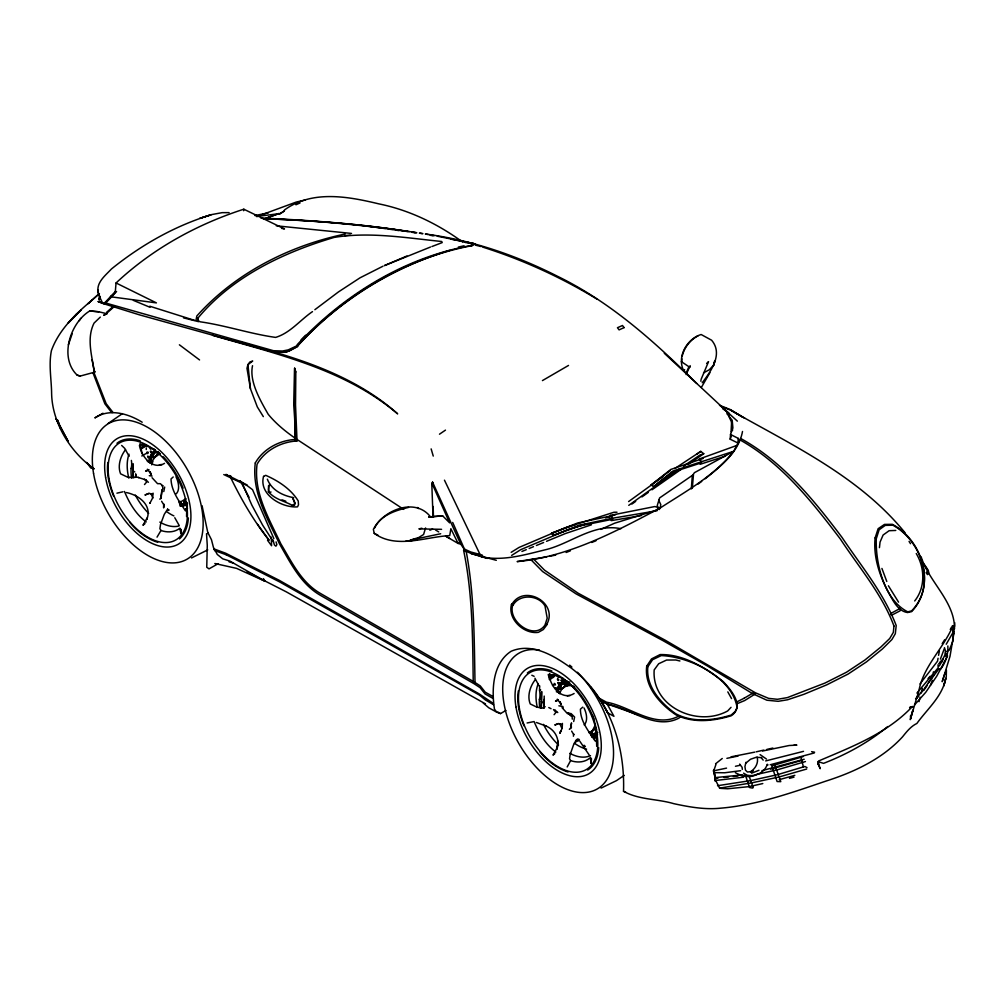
<?xml version="1.0" encoding="UTF-8"?>
<svg xmlns="http://www.w3.org/2000/svg" width="1005" height="1005" viewBox="0 0 1005 1005"><rect width="100%" height="100%" fill="white"/><g stroke="black" fill="none" stroke-linecap="round" stroke-linejoin="round"><path stroke-width="1.5" d="M294.641 368.194L294.314 404.751L295.47 441.132L294.151 404.613L294.641 368.194L295.822 371.875L295.533 404.952L296.965 439.411L403.746 509.397M686.139 374.589L690.159 365.632M132.886 477.337L133.137 463.619M133.049 477.3L133.263 465.353M135.637 476.621L135.688 473.858M135.775 477.438L135.826 474.448M541.255 708.186L541.557 691.528M541.381 708.161L541.682 691.716M543.994 707.457L544.207 696.088M544.107 708.286L544.283 699.317M946.421 670.26L946.258 676.943L943.758 685.963L945.718 678.413C942.401 696.49 927.175 709.065 916.887 723.449C910.756 726.401 906.661 731.728 902.49 736.891C882.189 759.014 854.124 772.104 825.922 781.099C791.789 792.681 757.305 805.03 721.012 808.146C705.108 809.879 689.254 807.002 673.752 803.661C657.283 798.761 638.703 799.88 623.515 791.274C625.148 745.044 609.118 696.578 570.991 667.898C554.245 655.888 532.223 642.296 511.168 651.24C492.726 663.099 491.42 689.43 494.473 709.153L496.772 712.193L500.49 713.6L505.917 710.46M818.409 761.25L818.321 764.579L818.321 762.82L820.155 768.712L817.819 763.335M99.508 296.852L99.445 298.699L99.847 296.123L99.206 300.118L99.633 297.819M954.511 628.904C954.863 601.354 928.934 582.071 921.12 556.745M954.599 626.354L954.75 622.748M565.589 683.274L565.137 682.458A12.688 7.324 60 0 1 558.592 688.727L557.901 691.402M596.694 729.266A12.688 7.324 60 0 0 591.066 735.698L591.757 733.286A12.688 7.324 60 0 1 595.463 729.04M731.075 431.685L731.59 422.188L728.524 415.643L729.014 413.507L664.292 353.257M730.509 434.462L738.348 438.431L737.921 443.004L730.208 439.223L730.509 434.462L732.884 427.816L732.205 420.329L728.524 415.643M186.553 516.57L186.88 502.588M188.35 517.927C187.96 525.615 185.36 533.68 179.493 538.931M596.719 746.376L595.927 726.992A1.394 0.804 60 0 0 596.38 727.419M598.704 747.62C598.214 756.049 595.211 765.433 587.674 770.069M684.694 369.79L683.099 369.513C677.219 355.732 687.433 338.61 701.138 334.514L711.615 340.218C723.386 354.011 711 371.247 702.206 382.754M691.327 488.92L692.294 475.792L693.174 474.812L659.594 497.94L657.22 505.628L659.506 509.522M681.742 361.247L681.918 358.835M692.294 488.405L693.525 473.933L694.455 472.664L733.738 451.283L738.926 441.258L738.348 438.431M161.478 495.164L161.943 489.736L160.838 498.668M953.418 632.622L952.979 640.976L949.122 650.323L946.773 651.378M106.919 313.723L103.942 315.118L106.919 313.723L98.867 311.789L89.709 310.972C70.224 322.768 58.83 357.604 77.159 375.129L80.186 376.071L94.382 372.227C92.071 356.122 86.292 338.522 94.055 323.095L100.299 317.09M281.576 228.361L284.503 228.939L243.813 209.203C196.553 224.467 152.383 248.888 116.052 282.97L115.261 292.204L104.294 303.523L98.201 301.626L103.616 303.774M243.662 210.723L243.813 209.203M163.601 506.219L163.828 504.007L163.639 507.889L163.765 504.761L161.604 501.256M879.438 547.65L880.053 542.097L883.106 535.024L889.124 530.715L895.769 530.439M152.144 461.823L151.089 460.705L151.994 462.036M169.154 509.987L168.413 510.414L167.659 509.12M187.345 507.965L187.42 508.656M557.323 675.787L558.416 677.383L558.416 675.9M571.028 726.615L571.506 722.884L570.752 728.625M518.379 690.799C516.482 702.671 519.535 714.819 523.932 725.824M573.403 736.238L573.704 733.964L573.742 734.668L571.644 731.125M107.837 462.539C106.379 473.958 109.357 485.566 113.578 496.118M591.518 758.788L590.915 762.933L590.5 757.456L591.128 763.524L590.5 758.448M150.323 462.388L149.758 462.715L151.127 457.363L153.501 457.237A7.073 4.083 60 0 1 158.049 452.891L158.2 451.873M185.975 498.744A12.688 7.324 60 0 0 184.367 501.884L184.166 504.007L180.046 504.698M512.738 605.098C507.387 621.643 535.276 641.743 545.652 624.017M954.26 631.127L950.014 656.315L942.2 681.704L945.052 673.036M573.679 721.515L574.596 717.03L571.066 713.588L567.926 713.274L568.981 713.274M442.69 515.892L428.783 516.934L442.69 515.892L449.637 522.864L432.263 484.008L432.565 482.149L460.604 543.868L465.315 550.853L471.383 553.604L487.387 558.428M163.777 491.558L164.682 487.073M938.054 658.262L937.527 661.202L919.964 683.94M938.582 655.335L939.386 650.938M181.315 530.263L180.749 533.127L180.523 528.969M196 320.143L196.842 315.959C235.17 273.159 289.302 245.635 345.13 234.039M713.839 365.091L714.756 360.757L713.852 364.878L709.329 369.74L703.588 372.842M745.924 762.293L744.931 766.652L745.471 770.157L747.431 772.041L750.584 771.626C755.383 768.737 758.775 762.745 757.117 757.142M742.507 431.472C738.688 452.338 720.799 466.169 705.209 478.744M917.904 695.347L918.62 692.42M933.205 672.797L933.444 671.855M919.035 701.653L920.128 697.256M921.221 692.872L922.326 688.475M932.401 680.297L930.416 685.347M150.662 461.044L151.692 457.036L154.393 453.079L156.956 451.534M151.73 464.863L152.923 460.164L155.298 456.685L158.677 454.662M558.051 692.458L559.082 688.438L561.782 684.48L565.639 682.181M559.86 693.839C560.664 687.395 568.101 683.752 573.855 686.453M595.349 724.894L592.372 730.723L588.993 732.745M953.368 634.519L953.645 633.477M682.106 356.436C684.129 347.655 690.121 339.916 698.123 335.77M918.633 691.39L910.279 719.643L912.892 710.158L910.656 717.796L910.756 715.497L910.718 718.374L910.505 715.824M458.343 542.687L460.604 543.868L458.117 543.466L450.868 528.718L449.725 535.615C425.58 536.77 396.297 549.358 374.212 533.328L373.37 529.359C382.88 510.326 415.128 496.834 430.592 516.947M919.047 689.97C923.796 666.101 942.715 649.004 952.338 627.233M940.404 659.104L944.273 648.727M546.645 624.595C559.006 602.862 523.831 583.453 511.759 604.533M730.208 439.223L731.2 436.296M68.39 344.79L72.184 333.71M945.391 656.252L946.383 653.363M715.924 764.529L713.952 770.207L715.497 781.149L713.676 769.704L715.711 780.458L719.655 788.309M433.017 516.507L431.811 484.159L432.565 482.149L432.64 485.189M560.149 732.695L560.978 730.648L559.835 733.248L562.197 728.16L562.423 723.412M425.567 527.964L423.582 534.509L418.683 537.549L410.329 540.112L440.667 533.755M686.503 372.277L688.928 366.737L681.34 361.624M701.05 379.513L708.55 361.649L706.628 363.446M153.778 448.67L154.23 450.19L155.134 449.662M577.347 739.215L578.365 740.974L577.988 739.152M595.199 736.112L595.463 737.444M374.689 527.901C380.493 515.226 395.92 510.264 408.533 507.425M767.292 764.227C764.88 772.544 755.22 777.028 747.029 775.182L743.562 773.159M943.331 658.941L939.273 665.988M657.107 510.728L612.409 518.241L611.254 520.615L641.404 515.578M609.558 517.588L610.751 515.301L654.758 506.558L657.044 507.098L658.262 509.284M312.492 311.625C300.156 319.992 290.294 332.982 275.621 337.404C250.471 333.911 225.597 325.419 200.171 321.801L197.822 320.407L197.759 318.309C232.029 276.827 283.372 252.431 334.225 237.394C369.702 231.602 406.296 237.921 441.748 241.502L442.2 242.594L431.936 246.527M567.197 766.941L570.614 760.584L569.546 758.762L570.149 754.541L573.654 744.605L576.92 739.441M947.627 655.938L936.76 676.151L925.756 692.282L914.487 704.97M950.265 629.507L951.66 626.932M546.67 556.883L517.11 561.607C568.692 556.82 615.236 531.796 660.26 507.94C686.026 491.219 714.505 475.641 733.738 451.283L701.553 461.71L700.133 464.297L725.384 456.144M150.222 502.751L149.808 503.379L152.609 498.028L153.074 493.141M914.701 600.952C925.555 587.423 924.876 567.938 916.259 553.529M701.327 387.503L709.907 372.654M946.22 644.243L953.494 631.63L954.009 626.63L952.363 625.638M146.077 444.662L142.848 447.715L142.295 444.939M549.157 678.337A36.406 21.017 60 0 1 549.396 679.619L553.655 677.156L554.71 675.36L551.871 676.993L550.815 678.79L549.534 673.513M157.031 537.147L160.976 530.477L159.883 528.668L160.536 524.422L164.28 514.346L167.609 509.146M79.244 320.733L80.789 318.321M942.188 643.64L944.65 639.796M125.537 449.687C120.462 456.157 117.359 465.956 120.6 473.832L127.346 477.036L133.64 477.852L135.801 476.408M535.175 679.795C530.112 686.264 526.997 696.063 530.238 703.94L536.909 707.181L543.052 708.098L545.15 706.678M252.531 365.707C249.077 381.423 260.396 400.593 268.209 414.286C276.325 424.148 286.438 432.301 296.965 439.411M596.756 731.125L595.4 733.11L591.556 735.409M933.846 674.883L922.929 690.711L915.58 698.751M923.758 690.41L927.125 685.548M928.457 682.784L938.456 669.456M554.094 714.681L556.556 711.641L554.999 709.869M104.822 302.555L103.829 303.774L139.682 314.917L273.046 351.926L283.259 352.378L289.063 351.109L297.618 346.537L298.774 344.79C339.313 300.457 392.138 267.795 449.587 250.408M105.726 303.058L116.58 291.551M144.506 484.548L147.207 481.37L148.426 482.274M928.03 678.626L930.102 676.302M916.623 698.488L918.721 696.201M731.037 707.332L727.683 710.95C697.533 727.645 651.416 706.791 654.18 669.92L658.664 663.765L666.566 660.046L675.837 659.996L679.908 660.989M569.345 729.328L571.481 727.08L570.589 725.56M111.605 295.571L110.475 296.739L156.416 302.894L116.052 282.97M939.688 662.446L942.765 659.28L944.863 655.034L945.466 650.863L944.449 647.672M301.06 339.916L305.646 335.23M159.808 499.158L161.353 497.588M597.41 733.952L597.41 735.17M91.844 300.307L99.42 293.498L87.975 303.724L91.844 300.307C75.438 314.037 58.73 330.13 51.418 350.619C48.542 364.853 51.469 379.312 51.619 393.608C52.197 422.653 70.488 452.602 94.219 468.87L90.814 467.903L86.606 462.413L91.179 467.689M173.212 476.986L171.026 478.933C171.227 490.817 179.129 501.231 185.397 510.791L187.031 510.955M115.663 291.324L104.822 302.781L273.448 350.707L282.455 351.021L288.247 349.878L296.324 346.072L297.606 344.238C343.346 295.319 403.859 257.707 470.202 245.685L473.405 243.512L451.006 239.177M628.753 505.352L679.694 468.782M582.774 707.143L580.425 709.166C580.274 721.138 588.704 731.426 595.061 740.886L596.668 741.062M745.949 763.046L750.496 759.265L756.25 757.28L761.677 757.619M554.873 753.587L553.014 755.132L556.996 747.996L558.215 741.213L556.77 749.403C560.602 739.353 554.798 729.14 544.974 725.623M703.098 458.481L670.775 469.461L651.127 484.988L653.589 486.634L672.81 471.106L702.03 461.534M314.867 309.703L338.471 291.915L360.066 277.795L382.993 266.199M145.022 523.605L142.949 525.263L147.057 518.052L146.692 519.547C152.71 505.352 138.828 495.101 126.429 492.55M715.573 763.8L722.256 758.486M819.163 760.76C852.102 746.64 887.126 733.462 912.389 706.515L909.575 707.734M116.982 443.255C123.376 437.992 132.698 438.08 140.172 440.831M527.336 672.948C534.145 667.358 544.007 667.885 551.833 670.963M887.704 726.565C868.584 742.368 846.625 754.416 823.535 763.36L818.02 761.576M653.589 486.634L672.332 472.262L701.314 462.853M651.127 484.988L670.222 470.579M698.173 484.008L701.691 481.382M628.602 501.583L663.401 476.32M697.005 454.046L700.761 451.383L703.751 453.72L688.563 464.235M631.931 504.045L635.688 501.369M641.956 496.91L648.225 492.463M651.981 489.787L680.963 469.486M108.251 423.369L122.447 413.608M439.486 434.198L445.479 430.115M674.719 468.594L700.761 451.383M683.463 466.22L699.844 455.102L703.751 453.72M624.206 775.395L616.454 780.646L601.078 788.096M511.658 555.413L520.753 549.66L566.782 530.163L586.066 524.032M511.181 552.323L519.02 547.449L565.036 527.889L613.967 512.249L617.02 512.211M179.933 528.178C174.606 532.462 167.194 532.713 160.976 530.477M589.571 758.285C584.257 762.569 576.845 762.82 570.614 760.584M186.729 502.475L184.166 504.007L180.624 504.372M938.733 663.677L942.615 661.365M284.415 210.02C312.053 189.832 347.918 196.415 378.759 203.852C409.173 210.007 437.652 223.814 462.639 242.042M542.436 380.594L568.516 365.443M103.013 413.218L94.872 417.904C109.558 408.017 128.351 413.683 142.195 422.238M141.215 448.657L146.102 445.843M141.805 455.994L148.325 452.225M131.542 477.953A46.456 26.821 60 0 1 131.065 468.531L132.296 467.815M155.298 456.685L156.441 456.031M549.836 674.066A1.935 1.118 60 0 0 551.582 675.636L553.466 674.543M539.71 707.583A46.456 26.821 60 0 1 539.396 699.392A20.452 11.809 60 0 0 539.559 690.448L540.64 689.819M552.511 685.485L555.024 684.041M539.396 699.392L540.476 698.764M558.592 688.727L560.891 688.651A7.073 4.083 60 0 1 565.438 684.292A12.688 7.324 60 0 1 560.891 688.651M562.838 688.01L563.83 687.433M592.372 730.723L593.365 730.145M218.261 563.642L209.027 568.855L206.754 567.285L207.269 545.376L206.515 533.668M750.547 772.305L753.222 770.81M191.49 557.951L207.734 549.898M148.954 469.611L145.637 471.131L148.476 470.214L147.346 469.272L151.202 474.059L149.946 471.76L151.026 474.863M600.751 529.409L614.595 523.216L656.855 510.1L660.021 508.166L660.788 504.623L658.627 500M558.114 699.945L555.514 701.101L558.278 700.234L557.247 699.229L561.104 704.015L559.898 701.678L561.041 704.756M295.897 204.769L300.068 202.947M406.975 255.986L384.413 265.609L430.529 247.016M148.954 493.317L144.946 495.025L149.129 493.43L152.534 494.108M429.851 530.213L432.652 529.057M521.934 551.456L526.281 549.672M529.17 548.479L533.504 546.682M536.406 545.489L543.63 542.512M546.532 541.318L565.338 533.567L591.443 524.811M574.119 693.488C561.971 701.188 550.803 686.591 549.069 675.574L549.521 674.807C559.659 674.594 568.541 682.295 575.4 689.078M558.315 723.587L554.798 725.007L558.667 723.587L561.883 724.379M164.506 463.368C152.496 470.604 141.353 456.295 139.431 445.466L141.391 444.373L144.67 445.089L153.828 449.135M612.723 519.246L579.282 526.017L553.328 535.389L551.544 533.215L577.762 522.952L612.095 515.703M553.328 535.389L579.747 525.037L611.794 518.354M566.129 552.486L570.388 550.815M591.706 542.461L595.965 540.791M751.564 773.172L758.976 770.295M551.544 533.215L575.802 524.396M736.502 445.567L699.229 459.021L701.553 461.71M910.555 707.482L912.929 706.628L909.789 707.319M757.268 774.189C750.295 778.41 742.042 776.413 735.359 772.669M257.117 216.464L296.199 202.08L305.357 200.02M605.349 517.902L615.738 514.598M187.257 507.374L186.164 505.779L187.42 506.105M563.277 678.614L562.109 677.759M554.195 683.35L555.438 684.895L554.195 684.568M559.333 693.425L559.333 692.269M585.375 746.564L584.106 745.233M772.38 765.659L802.97 756.677M804.188 759.24L761.928 770.672M801.274 760.559L770.659 769.164M806.688 769.039L779.013 777.003L752.079 782.782L719.806 788.108M779.214 779.666L794.817 775.345M770.182 764.767L814.251 752.971L814.565 752.192L811.588 751.677M789.465 778.347L793.988 777.167M765.659 760.923L803.51 751.351M421.849 528.203L418.884 528.894L441.584 529.321M116.919 493.179L122.949 491.809M756.2 751.828L763.775 750.107M766.802 749.428L772.87 748.059M757.443 774.277L778.084 769.604L805.457 761.551M762.795 783.561L749.102 786.626L727.67 788.774L720.56 788.372M458.343 247.079L464.096 245.798M754.717 752.142L731.1 756.815M713.161 770.936L726.54 768.122M735.459 766.262L739.919 765.32M762.569 751.011L789.164 745.509L796.89 745.12L794.138 745.019M726.891 758.335L738.047 756.049M527.085 722.984L534.107 721.565C538.881 733.072 545.677 744.605 555.866 752.054M254.881 215.56L268.335 212.897M549.685 556.28L555.727 555.087M271.023 492.01L268.988 492.4L268.523 489.623L268.863 486.081L270.207 484.548L268.523 485.679L268.574 492.123M717.532 785.722L750.798 780.558L777.493 774.679L804.842 766.476L807.04 767.606M740.622 770.697L724.68 772.77L714.14 772.644L713.764 770.986M256.363 216.515L278.498 213.764M408.357 540.828L416.761 539.836L405.857 541.117M714.681 780.584L743.625 777.217M714.957 778.385L718.022 778.058M724.165 777.418L728.776 776.928M733.386 776.438L737.997 775.948M741.074 775.634L744.14 775.307M178.676 501.709L181.453 501.42L185.397 499.07A12.688 7.324 60 0 0 183.601 504.334M565.137 682.458L569.873 681.968M714.794 777.644L742.18 774.943M344.753 235.572L350.243 235.157M161.654 485.779L162.747 485.729L162.76 488.995M568.34 713.638L572.096 716L572.297 719.165M468.983 246.263L470.918 246.187L474.071 243.725L465.378 242.519M229.115 212.633L222.105 212.658L211.553 214.605L199.857 218.336L210.987 214.819C174.619 225.949 140.951 245.145 111.429 269.001C105.575 275.345 96.204 282.355 98.138 292.128L98 290.081L98.214 294.113L102.611 302.995M262.845 348.697L273.976 351.989L286.538 352.001L296.965 346.625L298.121 344.916C343.572 295.96 403.784 259.089 469.674 246.125L471.634 246.062L474.9 243.813L437.238 236.2M261.061 218.085C312.995 220.271 364.991 224.379 416.334 232.657M264.566 218.788C308.372 220.007 352.089 224.09 395.53 229.643M262.958 218.638L266.086 218.675C313.372 220.987 360.782 223.6 407.515 231.59M620.889 528.693C594.194 523.203 571.82 542.687 547.323 549.283C526.432 554.308 504.987 561.066 483.33 557.21M276.3 225.811L351.511 233.436M89.709 310.972L98.867 311.789M146.278 449.536L146.278 447.878M149.268 475.679L152.119 476.043M365.531 225.861L385.418 228.638M390.003 229.278L393.068 229.705M397.05 229.869L409.211 231.64M412.251 232.092L416.824 232.758M419.864 233.198L422.904 233.637M425.944 234.09C471.935 240.182 516.193 255.345 557.486 276.274C610.776 302.204 655.034 342.027 696.691 383.458M419.336 233.122L422.326 233.6M425.329 234.065L428.318 234.542M412.025 232.293L415.027 232.771M230.019 475.968L230.899 476.106M396.096 230.158L399.098 230.635M558.855 705.812L562.9 706.502L563.102 707.96M294.653 371.662L295.822 371.875M431.296 235.095L434.273 235.647M767.33 764.767L768.059 764.906M430.052 235.233L433.042 235.798M243.022 482.94L241.778 482.249L251.828 505.088L262.669 525.2L273.511 541.909M293.749 497.663C282.807 495.716 271.526 490.126 267.343 479.171M214.831 563.516L236.564 568.365L264.893 581.179L263.398 578.616M496.307 560.313L471.282 553.604M146.265 480.026L138.238 477.463M475.34 245.132L481.043 246.539M136.529 477.011L138.878 477.601M183.513 317.869L198.663 321.688M212.482 335.318C276.815 353.999 345.331 369.375 397.666 413.872C362.818 382.654 318.334 364.966 273.976 351.989M690.146 367.089L688.928 366.737L689.229 367.516M241.853 342.504L261.35 348.245M229.077 561.833L233.436 563.127M157.685 542.273C146.479 538.831 136.894 531.092 129.57 522.072M568.039 771.966C556.82 768.524 547.273 760.76 539.911 751.778M194.581 320.369L149.808 306.236M77.159 375.129L80.186 376.071M223.788 474.561L247.079 485.578L252.544 489.686L273.85 538.592M482.475 247.029C522.474 259.692 560.865 277.154 596.719 298.95M607.133 703.952L613.955 716.314L607.698 712.847L600.776 700.41L607.133 703.952L637.911 714.781M938.519 668.79L940.806 668.903C945.743 662.534 948.293 653.979 947.853 645.951M536.381 722.482L546.029 726.025M282.053 499.837L285.847 501.244M548.78 707.545L551.042 708.701M720.485 406.196L731.301 410.442L744.868 418.369M719.48 405.229L730.421 409.613L742.632 417.113M133.338 300.357L150.047 307.304M147.069 451.961L147.999 453.33L147.069 453.619M180.322 502.274L181.051 503.342L180.322 503.568M560.325 683.425L559.597 682.784M623.515 791.274L625.901 792.355M531.821 675.247L534.132 676.315M374.212 533.328L377.993 535.175M227.143 475.013L225.924 474.41L247.104 484.963M247.142 571.92L286.299 591.845L485.478 703.889M496.772 712.193L488.732 707.759L483.229 703.01M731.288 410.568C792.819 445.479 859.677 476.684 905.153 532.914M264.893 581.179L230.057 561.154L222.721 558.818L217.281 554.459L213.449 547.436L211.477 539.76L207.872 532.6M445.542 536.054L458.117 543.466M497.902 712.068L500.49 713.6M293.309 505.917C284.993 501.03 274.616 499.56 268.285 491.483M541.368 701.704L544.069 703.337M133.012 470.855L134.808 471.948M146.215 521.959C136.027 514.497 129.243 502.965 124.457 491.458M435.466 529.937L438.733 531.921M445.868 536.13L449.574 538.466M760.082 754.604L766.463 759.051M563.365 680.837L562.649 679.782M579.47 740.019L578.83 739.215M577.36 740.924L576.707 740.12M159.355 453.72L158.777 452.727M147.195 460.918L147.836 461.722M179.33 502.99L179.908 503.995M556.556 711.641L557.788 712.558M179.393 344.803L199.555 359.941M417.251 507.487L418.608 508.53M722.595 408.57L729.203 413.47L728.663 415.329L726.891 413.771L727.645 412.075L722.507 407.98M157.446 451.685L159.745 453.519M162.747 485.729L160.298 483.681L157.546 483.669L152.057 477.714M729.014 413.507L737.369 421.145M145.461 479.712L147.207 481.37M121.655 445.441L124.758 448.418L129.092 456.27M572.096 716L569.885 713.814L567.448 713.625L562.021 707.646M567.951 712.847L571.016 716.05M573.541 686.428C582.536 695.812 589.37 707.168 594.005 719.279M576.066 740.195L576.518 741.715L575.35 741.225M163.199 456.735C171.817 465.742 178.488 476.596 183.098 488.166M553.479 709.568L555.577 712.005M144.444 479.109L146.554 481.546M923.859 564.559L928.469 571.028L928.721 572.787L927.54 574.609L926.095 572.75L927.954 570.991L927.489 569.157L924.11 564.132M761.275 757.783L763.184 760.132M579.822 741.263L589.206 755.006M590.551 686.892L600.776 700.573L607.95 713.035M739.68 764.076L742.13 767.38L742.318 769.415M267.518 540.263L271.551 545.74L271.287 537.11M898.558 602.158L888.395 585.777M257.582 524.384L269.114 540.326C253.335 520.427 240.66 498.38 229.655 475.528M150.851 461.747C148.677 459.989 151.29 464.511 150.851 461.747A1.394 0.804 60 0 0 151.843 462.576M909.06 541.419L910.517 543.692M263.323 416.623L257.305 406.912L250.446 388.759L246.979 368.307L247.934 364.639L249.818 362.051L252.695 361.034L247.934 364.639L250.446 388.759M174.782 517.726L179.041 525.213M610.751 515.301L612.409 518.241M727.808 691.88L731.54 698.588M534.924 678.212L539.183 686.114M240.258 480.742L248.989 497.236M444.461 480.176L481.081 556.657L483.267 557.009L482.174 555.062L470.679 551.959L464.423 549.057L465.215 550.853L452.69 522.437M800.859 756.815L803.46 767.066M559.961 724.052L561.895 728.411M150.938 493.593L152.873 497.952M881.913 568.428L886.774 581.443M592.121 714.656L593.628 718.801M774.755 764.73L780.797 781.651L777.091 781.526L771.79 765.885M749.303 776.689L753.222 787.656L752.368 788.071L749.516 787.518L745.383 775.031M57.511 419.864L60.388 428.092L58.064 421.07M272.77 539.685L274.466 545.024L275.91 546.18L276.865 544.635L276.086 541.921M431.145 448.896L433.243 456.082M594.131 720.196L595.576 725.635M202.043 505.678L208.073 533.793M916.924 693.086L938.193 667.772L938.004 664.808M551.582 675.636L551.871 676.993M143.614 444.562L143.903 445.918M92.071 359.69L94.382 372.227M952.514 629.231L952.878 631.592M731.59 422.188L732.532 430.529M180.31 528.655L180.875 533.768L180.548 529.133M161.24 495.289L161.353 496.52M700.887 380.594L700.937 381.31M197.759 318.309L197.822 320.407M433.18 506.495L433.444 517.148M179.028 525.979A46.167 26.658 60 0 1 159.845 522.098M148.677 513.379A46.167 26.658 60 0 1 135.26 495M128.791 478.129A46.167 26.658 60 0 1 129.017 454.197M140.034 443.494A36.406 21.017 60 0 1 141.768 453.632M131.379 460.416A20.452 11.809 60 0 1 131.065 468.531M143.238 444.486A1.935 1.118 60 0 1 142.459 443.921M150.599 460.755A1.394 0.804 60 0 1 151.843 460.365A1.394 0.804 60 0 1 152.446 462.388M187.596 503.869A31.18 18.002 60 0 1 179.832 505.804M149.318 461.659A31.18 18.002 60 0 1 153.589 451.911M160.31 453.908A1.394 0.804 60 0 1 158.401 452.803M173.89 515.904A44.71 25.816 60 0 1 166.805 511.746M159.293 464.9A16.897 9.761 60 0 1 161.981 464.611M176.063 476.948A16.897 9.761 60 0 1 176.202 493.832M157.634 452.2A12.688 7.324 60 0 1 151.127 457.363M186.402 502.374A7.073 4.083 60 0 1 184.367 501.884M158.049 452.891A12.688 7.324 60 0 1 153.501 457.237M179.983 501.734A1.394 0.804 60 0 1 181.428 503.254A1.394 0.804 60 0 1 180.473 504.146M179.33 502.513A1.394 0.804 60 0 1 180.297 503.92M187.031 504.209A31.18 18.002 60 0 1 180.561 506.181M148.753 461.999A31.18 18.002 60 0 1 155.599 450.416M590.488 755.622A46.167 26.658 60 0 1 569.785 753.323M558.554 745.019A46.167 26.658 60 0 1 543.429 724.366M537.26 707.256A46.167 26.658 60 0 1 538.291 683.588M577.423 672.232A78.365 45.25 60 0 1 602.359 785.144A78.365 45.25 60 0 1 513.48 733.21A78.365 45.25 60 0 1 539.434 650.034M569.647 665.134A78.365 45.25 60 0 1 571.908 667.056M548.215 674.443A36.406 21.017 60 0 1 548.881 677.043M539.559 690.448A46.456 26.821 60 0 1 539.735 685.95M558.089 691.842A1.394 0.804 60 0 1 560.011 692.935M567.26 684.166A1.394 0.804 60 0 1 567.461 682.483A1.394 0.804 60 0 1 568.918 684.016A1.394 0.804 60 0 1 567.963 684.908M596.304 728.939A7.073 4.083 60 0 1 591.757 733.286M586.568 749.14A44.71 25.816 60 0 1 574.27 743.11M567.272 695.963A16.897 9.761 60 0 1 569.961 695.674M584.056 708.01A16.897 9.761 60 0 1 584.181 724.894M558.315 692.294A1.394 0.804 60 0 1 558.755 692.847M595.425 726.577A1.394 0.804 60 0 1 595.425 724.957M556.933 691.553A31.18 18.002 60 0 1 565.011 680.9M597.787 732.406A31.18 18.002 60 0 1 592.184 736.69M556.431 691.842A31.18 18.002 60 0 1 566.895 680.687M597.297 732.683A31.18 18.002 60 0 1 591.681 736.979M647.848 666.717C645.7 686.315 660.725 703.136 675.662 713.701C692.721 722.846 713.299 720.522 731.15 715.058L735.145 711.54L737.105 707.533C732.055 677.081 689.769 656.667 661.24 655.587L652.609 659.695L647.848 666.717M255.283 462.966C251.639 492.236 267.43 518.605 279.541 543.944C290.533 562.838 300.558 583.817 320.268 595.249L473.92 683.639L480.101 687.684L485.063 693.952L493.078 698.45L493.254 696.679L485.252 692.194L480.277 685.913L474.121 681.905L320.457 593.452C301.274 582.435 291.739 561.971 280.835 543.793C269.189 518.869 253.436 492.952 257.054 464.285C264.956 450.127 281.526 441.672 297.442 440.956L295.432 439.474C279.528 440.19 263.21 448.946 255.283 462.966M875.129 537.876C872.956 559.283 881.184 580.099 891.762 598.302C895.166 604.508 899.965 611.48 907.553 612.548L911.585 611.643C936.66 585.362 922.402 540.125 892.352 524.321L884.488 524.409L878.144 528.68L875.129 537.876M876.26 538.818C875.481 563.416 884.237 600.136 907.779 611.857L911.598 610.877C936.811 585.312 921.786 540.954 892.905 525.226L885.254 525.376L879.111 529.798L876.26 538.818M646.717 666.139C644.017 686.528 660.009 704.166 675.787 714.718C693.01 723.487 713.449 721.188 731.301 715.736C745.195 706.301 730.849 689.669 723.11 681.478C704.882 667.596 683.89 654.117 660.097 654.569L651.529 658.903L646.717 666.139M893.96 626.002L893.332 632.371L889.727 638.489L880.87 647.032L864.928 660.009L846.461 672.245L825.03 683.036L787.317 697.621L777.418 699.292L768.599 698.375L755.32 692.747L665.297 640.248L578.063 593.164L544.547 570.174L533.705 559.207L530.916 559.697L542.6 571.531L576.066 593.867L663.174 640.75L707.231 665.863L752.343 693.525L766.89 700.221L778.184 701.314L787.593 699.769L803.849 694.329L826.713 684.857L848.044 674.091L866.448 661.918L882.39 648.979L891.912 639.544L895.329 633.69L896.209 625.562C883.935 593.252 861.109 565.978 842.064 537.474C813.623 499.686 782.857 461.697 740.785 438.532L740.183 440.002C781.79 463.418 812.002 501.696 840.431 539.132C858.961 567.398 882.089 594.093 893.96 626.002M147.647 456.396C148.2 460.039 150.235 455.604 147.647 456.396M150.021 447.778C150.599 451.446 152.572 446.974 150.021 447.778M150.461 451.346C151.039 455.001 153.011 450.529 150.461 451.346M185.636 508.945C186.214 512.613 188.186 508.141 185.636 508.945M555.112 687.747C555.69 691.415 557.662 686.943 555.112 687.747M557.486 679.141C558.064 682.81 560.036 678.337 557.486 679.141M557.926 682.709C558.504 686.365 560.476 681.893 557.926 682.709M561.167 680.197C561.732 683.865 563.705 679.393 561.167 680.197M566.405 683.84L567.385 685.046L566.405 683.84M567.398 683.262L568.365 684.468L567.398 683.262M593.641 737.142C594.206 740.811 596.179 736.338 593.641 737.142M511.482 604.382C507.425 619.206 523.932 634.431 538.366 632.346L543.341 629.519L546.934 624.758L545.401 623.879L547.197 618.163L544.986 605.927C538.492 594.784 519.485 593.654 513.002 605.249L511.482 604.382M899.06 608.213L898.859 609.093L890.731 613.502L891.473 615.299L900.078 610.826L900.455 609.432L899.06 608.213M263.561 476.395C258.473 494.686 282.217 508.153 297.53 506.859L298.498 504.824L298.246 500.98C290.973 489.071 278.209 480.767 265.709 475.327L263.561 476.395M292.618 497.626L294.641 503.103L294 504.824L292.204 505.641L294.503 505.201L295.219 503.304L292.618 497.626M94.156 371.724L93.138 373.219L104.847 403.734L111.492 412.402L112.962 412.427L106.166 403.683L94.131 373.031L95.148 371.523L94.156 371.724M678.149 715.899L677.383 716.791C653.539 728.072 629.72 706.138 606.518 702.206L599.219 698.236L600.776 700.573L607.724 704.304C630.989 708.512 655.185 730.409 679.028 718.085L679.807 717.181L678.149 715.899M76.342 314.289L68.126 323.17L81.129 310.017L76.342 314.289M113.113 306.512L106.58 312.354L107.409 312.643L113.98 306.789L113.113 306.512M744.177 698.224L736.816 701.892L737.281 703.638L744.73 700.523L755.22 693.965L753.335 692.822L744.177 698.224M284.415 210.912L279.692 213.914L284.415 210.912M624.105 327.605L619.093 329.879L617.447 327.718L622.472 325.507L624.105 327.605M279.114 213.512L266.212 218.123L279.114 213.512M99.721 302.003L98.201 301.626L101.254 302.392L99.721 302.003M226.125 554.722L214.706 550.602L213.889 548.856L225.761 553.265L279.227 580.3L479.209 693.915L493.04 703.236L493.442 704.631L485.44 699.995L479.699 695.259L279.453 581.82L226.125 554.722M466.245 551.67L463.594 550.288C472.626 593.503 472.614 637.76 473.229 681.692L475.013 682.81C474.222 639.004 474.373 594.897 466.245 551.67M68.214 441.471L56.117 418.834L68.214 441.471M105.588 477.362A61.004 35.225 60 0 0 176.641 545.049A61.004 35.225 60 0 0 161.114 451.685A61.004 35.225 60 0 0 105.588 477.362M108.967 478.506A56.092 32.386 60 0 0 174.305 540.728A56.092 32.386 60 0 0 160.021 454.901A56.092 32.386 60 0 0 108.967 478.506M93.54 473.393A78.365 45.25 60 0 0 184.82 560.35A78.365 45.25 60 0 0 164.858 440.416A78.365 45.25 60 0 0 93.54 473.393M149.456 461.408A1.394 0.804 60 0 0 150.938 463.255A1.394 0.804 60 0 0 150.938 461.27A1.394 0.804 60 0 0 149.456 461.408M515.967 707.043A61.004 35.225 60 0 0 587.02 774.729A61.004 35.225 60 0 0 571.481 681.377A61.004 35.225 60 0 0 515.967 707.043M519.346 708.186A56.092 32.386 60 0 0 584.671 770.42A56.092 32.386 60 0 0 570.4 684.581A56.092 32.386 60 0 0 519.346 708.186M565.978 683.764A1.394 0.804 60 0 0 567.461 685.611A1.394 0.804 60 0 0 567.461 683.626A1.394 0.804 60 0 0 565.978 683.764"/></g></svg>
